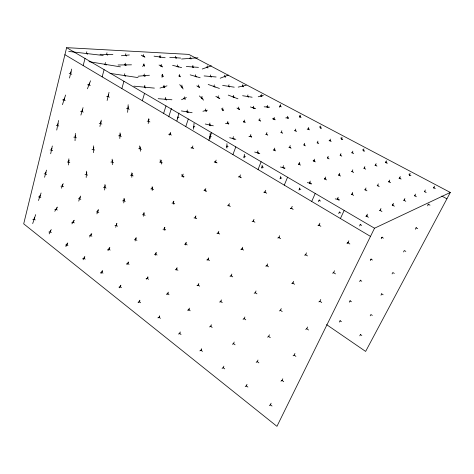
<?xml version="1.0" encoding="UTF-8"?>
<svg xmlns="http://www.w3.org/2000/svg" width="474" height="474" viewBox="0 0 474 474"><rect width="100%" height="100%" fill="white"/><g stroke="black" fill="none" stroke-linecap="round" stroke-linejoin="round"><path stroke-width="0.71" d="M280.531 178.52L280.549 176.447M210.047 138.692L210.195 133.17M244.211 157.878L244.329 154.287M75.04 140.707L75.354 133.395M119.809 138.509L120.046 132.892M162.037 77.398L162.179 74.489M123.779 202.919L124.04 198.322M104.653 190.015L104.973 184.463M143.622 216.268L143.841 212.749M86.191 177.489L86.618 171.185M195.199 218.514L195.318 216.76M282.018 380.563L282.036 380.243M127.63 112.338L128.164 104.73M68.416 164.964L68.872 158.826M164.205 230.364L164.431 227.508M193.522 129.254L194.056 123.335M299.461 189.387L299.609 188M148.214 123.554L148.783 118.666M243.772 122.227L243.891 121.314M185.571 244.957L185.861 242.895M56.738 130.066L58.575 120.473M50.677 153.76L52.324 145.986M99.913 126.457L101.282 120.153M218.004 233.611L218.277 232.379M107.118 100.5L109.032 92.365M66.627 47.661L23.7 223.841L276.946 426.339L374.513 228.219L450.3 192.456L188.794 54.392L66.627 47.661L374.513 228.219M69.5 78.044L71.687 69.074M32.83 219.397L34.175 219.112L34.531 217.684M38.418 197.006L39.769 196.763L40.136 195.288M44.177 173.893L45.54 173.697L45.919 172.175M52.626 150.673L51.5 149.885L51.891 148.315M58.806 126.06L57.65 125.284L58.059 123.661M65.193 100.618L64.014 99.86L64.434 98.183M71.799 74.311L70.59 73.571L71.023 71.835M83.187 65.572L85.018 58.444M87.583 54.214L86.363 53.503L86.813 51.755M176.915 120.817L178.935 113.031M48.887 232.041L50.22 231.727L50.6 230.287M54.824 209.467L56.169 209.194L56.56 207.707M60.956 186.158L62.301 185.927L62.71 184.398M67.284 162.072L68.641 161.895L69.062 160.313M73.831 137.182L75.194 137.057L75.627 135.422M83.199 112.16L81.972 111.372L82.417 109.678M90.238 85.563L88.982 84.793L89.444 83.039M107.74 55.144L106.537 54.457L106.994 52.768M106.229 65.045L104.961 64.304L105.441 62.538M102.153 76.847L104.108 69.642M270.31 405.003L270.447 404.482M44.574 177.258L46.511 170.119M65.495 245.117L66.816 244.768L67.219 243.316M71.805 222.359L73.132 222.057L73.553 220.558M78.323 198.849L79.662 198.594L80.088 197.042M85.059 174.551L86.404 174.343L86.849 172.743M92.027 149.417L93.378 149.263L93.84 147.61M99.244 123.406L100.595 123.311L101.075 121.599M106.709 96.477L108.072 96.441L108.564 94.67M319.008 200.751L319.275 199.779M126.588 56.009L125.397 55.345L125.859 53.716M126.108 65.613L124.858 64.902L125.343 63.196M125.574 76.278L124.259 75.514L124.769 73.725M207.772 260.25L208.181 258.798M121.848 88.561L123.933 81.267M80.9 115.081L83.051 107.645M144.238 56.827L143.065 56.181L143.533 54.599M82.683 258.644L83.987 258.259L84.413 256.801M89.39 235.708L90.7 235.371L91.144 233.86M96.323 212.002L97.638 211.712L98.094 210.148M103.492 187.485L104.813 187.242L105.287 185.624M110.91 162.108L112.237 161.918L112.729 160.248M118.589 135.831L119.928 135.7L120.437 133.97M126.552 108.605L127.897 108.54L128.418 106.745M144.665 66.153L143.438 65.465L143.924 63.812M145.139 76.468L143.841 75.733L144.357 74.003M145.666 87.945L144.297 87.151L144.843 85.338M115.686 227.283L116.871 223.331M142.319 100.731L144.546 93.354M160.804 57.591L159.655 56.963L160.117 55.428M162.031 66.65L160.822 65.987L161.308 64.387M163.376 76.646L162.108 75.935L162.623 74.264M360.382 334.768L360.513 334.348M100.476 272.657L101.768 272.23L102.224 270.761M107.604 249.543L108.902 249.164L109.37 247.641M114.975 225.636L116.278 225.31L116.764 223.734M122.606 200.899L123.91 200.621L124.413 198.991M130.504 175.279L131.813 175.06L132.335 173.371M138.692 148.735L140.008 148.569L140.547 146.822M147.177 121.208L148.498 121.113L149.055 119.294M164.875 87.726L163.53 86.961L164.075 85.213M176.387 58.308L175.256 57.698L175.724 56.21M166.54 100.067L165.118 99.244L165.699 97.413M178.313 67.124L177.122 66.473L177.614 64.926M163.613 113.393L165.983 105.927M135.12 240.952L136.097 237.871M180.428 76.812L179.178 76.124L179.693 74.507M168.72 116.817L171.41 108.445M191.075 58.983L189.961 58.391L190.424 56.951M182.763 87.518L181.441 86.778L181.992 85.095M62.444 104.683L65.596 95.007M118.915 287.167L120.183 286.711L120.669 285.224M126.487 263.882L127.767 263.467L128.264 261.932M134.332 239.785L135.611 239.417L136.127 237.829M142.449 214.823L143.729 214.509L144.268 212.867M150.862 188.96L152.148 188.705L152.705 186.999M159.584 162.144L160.87 161.948L161.45 160.176M168.631 134.32L169.923 134.189L170.522 132.353M193.611 67.563L192.444 66.935L192.93 65.436M96.927 213.881L98.349 209.538M177.489 118.251L177.922 116.93L178.971 117.552M185.352 99.404L183.959 98.61L184.54 96.844M196.396 76.966L195.169 76.302L195.685 74.738M188.249 112.676L186.768 111.817L187.384 109.962M32.688 223.58L35.674 214.615M199.459 87.323L198.168 86.612L198.713 84.982M185.772 126.57L188.302 119.015M208.015 67.978L206.865 67.367L207.357 65.916M155.271 255.261L156.082 252.849M202.848 98.782L201.486 98.017L202.06 96.311M211.38 77.114L210.178 76.468L210.693 74.951M193.339 127.625L193.789 126.297L194.867 126.931M138.029 302.216L139.279 301.713L139.794 300.22M146.081 278.759L147.337 278.303L147.864 276.757M154.417 254.467L155.673 254.058L156.224 252.458M163.056 229.292L164.318 228.936L164.887 227.277M172.021 203.186L173.277 202.884L173.869 201.166M181.317 176.097L182.573 175.86L183.189 174.071M190.969 147.965L192.231 147.799L192.865 145.945M206.623 111.532L205.171 110.709L205.787 108.919M215.083 87.145L213.815 86.452L214.355 84.876M225.482 77.25L224.297 76.622L224.806 75.153M219.16 98.207L217.821 97.466L218.396 95.819M38.459 200.508L41.09 192.995M210.841 125.8L209.301 124.905L209.958 123.027M209.65 137.27L210.124 135.937L211.232 136.589M208.856 140.292L211.558 132.655M229.73 86.979L228.486 86.309L229.025 84.775M223.681 110.472L222.265 109.672L222.881 107.953M234.405 97.668L233.095 96.951L233.664 95.357M228.723 124.135L227.218 123.276L227.87 121.468M243.494 86.819L242.273 86.167L242.812 84.686M157.86 317.835L159.092 317.284L159.637 315.779M166.421 294.206L167.648 293.702L168.217 292.144M175.291 269.718L176.518 269.268L177.104 267.65M184.487 244.329L185.713 243.926L186.323 242.255M194.026 217.981L195.258 217.637L195.892 215.901M203.939 190.619L205.165 190.341L205.823 188.534M214.236 162.185L215.463 161.978L216.144 160.099M239.571 109.476L238.185 108.712L238.789 107.047M226.448 147.207L226.939 145.862L228.083 146.531M248.684 97.164L247.398 96.471L247.967 94.924M78.725 201.124L80.598 196.046M176.156 270.245L176.879 268.284M234.375 139.463L232.77 138.532L233.469 136.636M245.301 122.594L243.832 121.771L244.477 120.029M232.924 154.607L235.809 146.875M254.396 108.552L253.039 107.817L253.643 106.206M388.81 181.951L388.935 181.613M262.086 96.69L260.824 96.021L261.387 94.522M251.706 137.241L250.142 136.352L250.835 134.527M243.749 157.445L244.27 156.082L245.443 156.781M259.924 118.684L259.284 120.366L260.244 120.278M178.449 334.04L179.652 333.441L180.233 331.93M187.55 310.251L188.753 309.7L189.351 308.13M196.983 285.579L198.185 285.075L198.807 283.446M206.777 259.971L207.973 259.527L208.625 257.838M216.944 233.38L218.141 232.995L218.816 231.241M227.514 205.752L228.705 205.426L229.404 203.601M238.505 177.015L239.69 176.761L240.419 174.865M268.272 107.693L266.939 106.976L267.537 105.418M258.911 153.712L257.234 152.741L257.98 150.821M61.401 188.231L63.208 183.616M267.757 135.185L266.228 134.332L266.915 132.566M275.092 119.827L273.688 119.057L274.322 117.433M87.412 88.798L90.564 80.764M281.278 106.881L279.974 106.188L280.567 104.677M258.04 169.538L261.121 161.723M261.583 167.992L262.128 166.623L263.343 167.34M275.631 150.886L274.002 149.956L274.736 148.107M282.658 133.277L281.165 132.453L281.846 130.753M288.524 118.577L287.149 117.836L287.777 116.26M199.838 350.879L201.012 350.227L201.628 348.704M209.514 326.93L210.687 326.325L211.327 324.743M219.557 302.074L220.724 301.517L221.388 299.882M229.985 276.259L231.152 275.761L231.839 274.055M240.822 249.431L241.983 248.992L242.7 247.221M252.097 221.53L253.246 221.157L253.993 219.314M263.828 192.485L264.972 192.189L265.748 190.27M230.939 276.283L231.359 275.24M301.103 117.41L299.758 116.693L300.38 115.164M296.528 131.499L295.071 130.706L295.746 129.064M291.089 148.273L289.501 147.384L290.23 145.601M284.507 168.578L282.759 167.565L283.553 165.622M279.974 178.87L280.537 177.483L281.793 178.224M284.276 185.138L287.57 177.229M309.481 129.84L308.059 129.076L308.716 127.482M305.428 145.85L303.875 144.997L304.592 143.278M300.552 165.1L298.851 164.128L299.639 162.262M321.591 128.288L320.199 127.547L320.857 126.007M318.753 143.598L317.242 142.775L317.947 141.116M298.94 190.086L299.538 188.693L300.83 189.458M222.075 368.387L223.218 367.682L223.876 366.147M232.373 344.284L233.51 343.626L234.186 342.032M243.061 319.251L244.193 318.641L244.898 316.988M254.171 293.234L255.296 292.677L256.031 290.959M265.724 266.169L266.838 265.677L267.603 263.894M277.752 238.001L278.86 237.575L279.654 235.714M290.284 208.655L291.38 208.299L292.209 206.362M315.358 161.883L313.705 160.959L314.481 159.157M311.24 184.102L309.415 183.041L310.263 181.08M331.172 141.501L329.703 140.707L330.396 139.101M329.069 158.909L327.463 158.02L328.221 156.284M311.702 201.45L315.222 193.451M342.785 139.54L341.345 138.775L342.027 137.217M326.533 179.913L324.761 178.899L325.591 177.015M318.516 201.669L319.144 200.265L320.477 201.053M341.801 156.147L340.231 155.294L340.978 153.617M340.622 176.05L338.898 175.09L339.722 173.271M245.218 386.606L246.32 385.836L247.019 384.296M256.167 362.355L257.269 361.632L257.992 360.033M267.549 337.15L268.645 336.481L269.398 334.816M279.387 310.932L280.472 310.322L281.254 308.592M291.717 283.642L292.784 283.091L293.602 281.289M304.557 255.208L305.617 254.728L306.465 252.843M317.947 225.559L318.99 225.15L319.879 223.189M353.651 153.582L352.123 152.758L352.857 151.135M339.183 200.33L337.275 199.222L338.181 197.237M353.645 172.483L351.975 171.558L352.774 169.805M364.707 151.182L363.22 150.388L363.937 148.818M338.732 213.626L339.39 212.21L340.765 213.027M340.409 218.52L344.177 210.426M353.64 195.371L351.791 194.316L352.68 192.408M365.721 169.177L364.091 168.288L364.879 166.593M49.189 233.907L51.257 229.535M376.943 166.101L375.361 165.248L376.131 163.613M366.935 190.809L365.14 189.801L366.011 187.965M387.406 163.234L385.866 162.416L386.624 160.828M269.309 405.572L270.381 404.743L271.122 403.196M280.969 381.191L282.024 380.403L282.794 378.791M293.092 355.82L294.141 355.085L294.947 353.414M305.718 329.412L306.755 328.737L307.59 326.989M318.872 301.897L319.891 301.28L320.762 299.461M332.588 273.202L333.589 272.657L334.496 270.761M346.903 243.257L347.886 242.783L348.834 240.804M379.206 186.602L377.464 185.642L378.317 183.871M359.618 225.98L360.305 224.558L361.727 225.399M368.422 217.311L366.426 216.156L367.397 214.147M390.564 182.703L388.87 181.785L389.705 180.073M381.955 211.517L380.018 210.415L380.966 208.489M401.111 179.089L399.464 178.206L400.281 176.553M197.848 285.751L198.523 284.394M394.374 206.196L392.502 205.147L393.426 203.293M410.922 175.718L409.323 174.87L410.123 173.271M339.467 322.083L340.107 320.809L341.446 321.716M349.433 302.193L350.09 300.883L351.459 301.778M359.701 281.692L360.376 280.341L361.781 281.23M370.289 260.558L370.988 259.165L372.422 260.042M381.209 238.754L381.931 237.314L383.401 238.185M405.809 201.296L403.996 200.295L404.903 198.505M416.385 196.769L414.626 195.809L415.508 194.079M426.185 192.568L424.479 191.65L425.338 189.979M241.758 249.425L242.202 248.566M435.298 188.664L433.639 187.781L434.48 186.169M359.778 335.835L360.447 334.561L361.828 335.491M370.218 315.832L370.905 314.511L372.321 315.441M380.978 295.201L381.653 293.773M392.081 273.925L392.816 272.52L394.303 273.433M403.54 251.961L404.298 250.515L405.821 251.416M415.372 229.286L416.154 227.787L417.718 228.675M427.601 205.852L428.407 204.306L430.007 205.183M65.85 246.599L67.788 242.931M450.3 192.456L365.632 351.424L326.604 324.637M279.399 107.231L280.537 105.163M100.962 273.634L102.574 270.832M255.071 293.068L255.522 292.292M339.183 212.565L339.591 211.86M83.098 259.793L84.882 256.724M107.953 250.657L109.85 247.671M317.124 142.958L317.361 142.597M278.659 237.883L279.062 237.267M169.337 135.078L170.51 133.295M220.422 301.979L221.032 301.061M89.616 237.006L91.79 233.729M119.436 287.837L120.935 285.579M54.765 211.286L57.573 207.091M71.906 223.87L74.371 220.232M126.961 264.652L128.573 262.282M280.264 310.63L280.685 310.014M370.804 259.414L371.166 258.917M433.485 187.994L433.799 187.574M266.589 266.015L267.093 265.339M142.627 66.538L144.232 64.405M268.42 336.777L268.865 336.185M138.615 302.566L139.943 300.86M146.614 279.222L148.06 277.385M360.086 224.83L360.524 224.285M188.285 310.269L189.221 309.125M360.175 280.584L360.578 280.098M200.686 350.612L201.343 349.842M179.267 333.892L180.043 332.991M243.909 318.966L244.471 318.321M167.026 294.395L168.276 293.003M292.499 283.393L293.074 282.794M158.553 317.835L159.625 316.727M305.333 255.006L305.896 254.443M381.683 237.557L382.174 237.071M222.987 367.907L223.455 367.457M210.26 326.704L211.114 325.946M333.346 272.852L333.838 272.461M415.947 227.947L416.362 227.627M339.929 320.934L340.279 320.685M246.124 385.978L246.521 385.7M233.178 343.84L233.836 343.407M347.329 243.132L348.443 242.439M349.848 301.026L350.327 300.735M427.939 204.59L428.869 204.021M256.991 361.804L257.542 361.466M181.524 99.736L186.347 97.502M351.252 194.559L352.33 194.079M366.426 216.156L367.344 215.765M380.018 210.415L380.859 210.059M392.502 205.147L393.272 204.821M403.996 200.295L404.713 199.992M414.626 195.809L415.289 195.531M424.479 191.65L425.095 191.389M433.639 187.781L434.214 187.544M324.334 179.077L325.182 178.728M220.203 78.222L228.243 75.082M202.226 69.02L211.321 65.779M337.275 199.222L338.252 198.89M351.791 194.316L352.692 194.014M365.14 189.801L365.969 189.523M377.464 185.642L378.228 185.381M388.87 181.785L389.581 181.542M399.464 178.206L400.127 177.981M409.323 174.87L409.939 174.663M298.306 164.306L299.396 163.957M159.999 88.087L166.984 85.859M258.229 96.785L263.366 95.268M309.415 183.041L310.446 182.763M324.761 178.899L325.709 178.645M338.898 175.09L339.781 174.853M351.975 171.558L352.786 171.339M364.091 168.288L364.85 168.086M375.361 165.248L376.066 165.059M385.866 162.416L386.523 162.238M202.943 111.248L207.375 110.175M398.96 178.325L399.961 178.088M238.203 87.103L246.225 85.261M273.261 150.116L274.742 149.796M282.759 167.565L283.843 167.334M298.851 164.128L299.852 163.915M313.705 160.959L314.629 160.763M327.463 158.02L328.316 157.842M340.231 155.294L341.025 155.128M352.123 152.758L352.863 152.598M363.22 150.388L363.914 150.24M265.707 134.432L266.749 134.231M191.543 147.912L192.912 147.681M257.234 152.741L258.366 152.551M274.002 149.956L275.044 149.784M289.501 147.384L290.467 147.224M303.887 145.003L304.77 144.848M317.242 142.775L318.078 142.638M329.703 140.707L330.479 140.577M341.345 138.775L342.074 138.651M379.609 210.48L380.426 210.349M374.928 165.313L375.793 165.183M365.744 216.257L367.107 216.049M307.193 129.195L308.918 128.952M232.77 138.532L233.937 138.384M250.142 136.352L251.22 136.216M266.228 134.332L267.229 134.201M281.165 132.453L282.095 132.335M295.071 130.706L295.942 130.599M308.059 129.076L308.87 128.969M320.199 127.547L320.963 127.453M329.063 140.784L330.337 140.63M351.589 152.818L352.65 152.699M225.506 123.471L228.918 123.086M50.126 150.033L51.5 149.885M248.927 136.482L251.356 136.222M121.391 55.731L129.325 54.966M209.301 124.905L210.503 124.792M227.218 123.276L228.332 123.175M243.832 121.771L244.868 121.676M273.688 119.057L274.588 118.98M287.149 117.836L287.991 117.759M299.758 116.693L300.546 116.622M318.321 225.209L319.66 225.091M138.112 76.219L149.423 75.253M181.572 59.007L197.972 57.804M56.27 125.379L57.65 125.284M294.532 130.741L295.616 130.67M186.768 111.817L188.006 111.746M205.171 110.709L206.32 110.638M222.265 109.672L223.331 109.607M238.185 108.712L239.174 108.653M253.039 107.817L253.969 107.758M266.939 106.976L267.81 106.923M279.974 106.188L280.792 106.14M285.751 117.913L288.536 117.759M80.598 111.437L81.972 111.372M165.118 99.244L166.38 99.202M183.959 98.61L185.133 98.568M201.486 98.017L202.576 97.982M217.821 97.466L218.846 97.431M233.095 96.951L234.049 96.921M247.398 96.471L248.293 96.441M260.824 96.021L261.666 95.991M62.621 99.901L64.014 99.86M118.05 64.991L131.482 64.82M144.297 87.151L145.589 87.139M163.53 86.961L164.733 86.943M181.441 86.778L182.561 86.766M198.168 86.612L199.21 86.6M213.815 86.452L214.793 86.446M228.486 86.309L229.404 86.298M242.273 86.167L243.138 86.161M87.601 84.805L88.982 84.793M124.259 75.514L125.574 75.526M143.841 75.733L145.068 75.745M162.108 75.935L163.246 75.947M179.178 76.124L180.244 76.136M195.169 76.302L196.171 76.314M210.178 76.468L211.12 76.48M224.297 76.622L225.18 76.634M69.192 73.553L70.59 73.571M364.696 189.796L365.59 189.813M100.032 54.297L112.889 54.617M104.961 64.304L106.295 64.346M124.858 64.902L126.102 64.944M143.438 65.465L144.6 65.495M160.822 65.987L161.907 66.016M177.122 66.473L178.147 66.502M192.444 66.935L193.404 66.964M206.865 67.367L207.772 67.397M86.363 53.503L87.714 53.568M106.537 54.457L107.799 54.516M125.397 55.345L126.576 55.405M143.065 56.181L144.173 56.234M159.655 56.963L160.692 57.01M175.256 57.698L176.233 57.745M189.961 58.391L190.88 58.432M264.172 106.804L269.682 107.148M169.739 57.307L180.665 58.077M186.294 66.496L198.458 67.367M158.18 98.693L171.926 99.783M204.11 75.929L216.126 76.989M133.923 86.155L154.388 88.117M290.728 208.234L292.031 208.37M288.862 147.313L290.141 147.45M68.718 51.441L103.219 55.476M338.365 175.013L339.437 175.161M154.068 56.163L165.159 57.751M110.021 73.363L138.058 77.6M222.638 85.421L234.245 87.18M242.617 95.712L252.121 97.223M88.988 61.661L120.414 66.864M181.364 110.916L192.118 112.711M335.213 198.879L339.331 199.572M313.089 160.852L314.327 161.065M307.342 182.608L311.483 183.474M272.384 118.773L274.991 119.347M205.278 124.01L213.306 125.794M392.182 205.076L392.816 205.218M280.472 167.008L285.04 168.116M172.595 65.299L181.625 67.64M229.689 137.715L235.845 139.35M254.662 152.041L259.799 153.434M190.181 74.851L200.129 77.742M250.408 106.946L255.67 108.682M208.204 84.455L219.409 88.448M264.196 191.893L265.742 192.48M228.243 95.09L237.942 98.817M214.692 161.634L216.239 162.321M238.908 176.358L240.472 177.163M441.815 196.076L446.917 198.802M178.811 75.929L179.539 76.32M215.836 96.376L219.818 98.562M236.976 108.048L239.394 109.376M280.91 132.311L281.42 132.596M377.174 185.482L377.754 185.796M403.795 200.182L404.204 200.407M258.62 119.999L260.724 121.16M141.228 55.162L144.908 57.2M351.761 171.446L352.182 171.677M159.068 65.009L162.576 66.964M196.834 85.859L199.501 87.364M64.908 54.706L370.484 236.402M108.072 96.441L109.376 97.235M127.897 108.54L129.248 109.364M148.498 121.113L149.903 121.972M169.923 134.189L171.387 135.078M192.231 147.799L193.753 148.729M215.463 161.978L217.051 162.943M239.69 176.761L241.349 177.774M264.972 192.189L266.702 193.244M291.38 208.299L293.187 209.407M318.99 225.15L320.88 226.305M347.886 242.783L349.865 243.992M381.689 293.844L383.14 294.763M100.595 123.311L101.869 124.129M119.928 135.7L121.249 136.548M140.008 148.569L141.376 149.452M160.87 161.948L162.298 162.86M182.573 175.86L184.06 176.808M205.165 190.341L206.711 191.33M228.705 205.426L230.311 206.457M253.246 221.157L254.923 222.235M278.86 237.575L280.614 238.7M305.617 254.728L307.448 255.901M333.589 272.657L335.509 273.889M75.194 137.057L76.391 137.863M93.378 149.263L94.616 150.092M112.237 161.918L113.529 162.783M131.813 175.06L133.153 175.955M152.148 188.705L153.535 189.636M173.277 202.884L174.722 203.856M195.258 217.637L196.757 218.644M218.141 232.995L219.705 234.043M241.983 248.992L243.612 250.088M266.838 265.677L268.539 266.821M292.784 283.091L294.561 284.281M319.891 301.28L321.745 302.531M68.641 161.895L69.808 162.718M86.404 174.343L87.613 175.19M104.813 187.242L106.069 188.119M123.91 200.621L125.213 201.533M143.729 214.509L145.085 215.457M164.318 228.936L165.722 229.92M185.713 243.926L187.177 244.951M207.973 259.527L209.496 260.593M231.152 275.761L232.734 276.869M255.296 292.677L256.944 293.839M280.472 310.322L282.196 311.531M306.755 328.737L308.55 329.999M45.54 173.697L46.642 174.503M62.301 185.927L63.445 186.762M79.662 198.594L80.841 199.453M97.638 211.712L98.865 212.607M116.278 225.31L117.546 226.234M135.611 239.417L136.927 240.377M155.673 254.058L157.042 255.059M176.518 269.268L177.94 270.304M198.185 285.075L199.667 286.154M220.724 301.517L222.265 302.643M244.193 318.641L245.793 319.814M268.645 336.481L270.316 337.701M294.141 355.085L295.889 356.359M39.769 196.763L40.847 197.581M56.169 209.194L57.283 210.041M73.132 222.057L74.288 222.928M90.7 235.371L91.897 236.277M108.902 249.164L110.14 250.106M127.767 263.467L129.052 264.445M147.337 278.303L148.67 279.316M167.648 293.702L169.034 294.751M188.753 309.7L190.192 310.79M210.687 326.325L212.186 327.463M233.51 343.626L235.068 344.805M257.269 361.632L258.893 362.865M282.024 380.403L283.719 381.689M34.175 219.112L35.23 219.948M50.22 231.727L51.316 232.586M66.816 244.768L67.948 245.656M83.987 258.259L85.16 259.177M101.768 272.23L102.977 273.184M120.183 286.711L121.439 287.694M139.279 301.713L140.582 302.738M159.092 317.284L160.443 318.344M179.652 333.441L181.056 334.543M201.012 350.227L202.469 351.376M223.218 367.682L224.735 368.873M246.32 385.836L247.902 387.08M270.381 404.743L272.023 406.034M199.37 95.926L203.624 100.138M179.735 84.609L183.177 88.982M340.735 137.975L341.955 139.581M362.711 149.66L363.724 151.123M221.583 108.611L222.958 110.744M319.642 126.653L320.768 128.454M385.451 161.735L386.28 163.097M204.614 189.351L205.722 191.33M408.955 174.171L409.696 175.576M181.826 174.426L183.325 177.294M228.438 204.798L228.966 206.06M160.099 159.827L161.64 164.069M139.504 145.915L140.511 151.23M299.58 115.739L299.935 117.659M340.208 155.081L340.255 155.513M364.079 168.092L364.103 168.489M253.223 220.724L253.27 221.595M152.071 186.91L152.225 190.495M112.137 159.151L112.344 164.685M173.253 201.592L173.306 204.176M93.348 145.844L93.414 152.675M262.116 165.189L262.134 168.051M226.928 143.64L226.957 148.072M131.808 172.809L131.819 177.306"/></g></svg>
